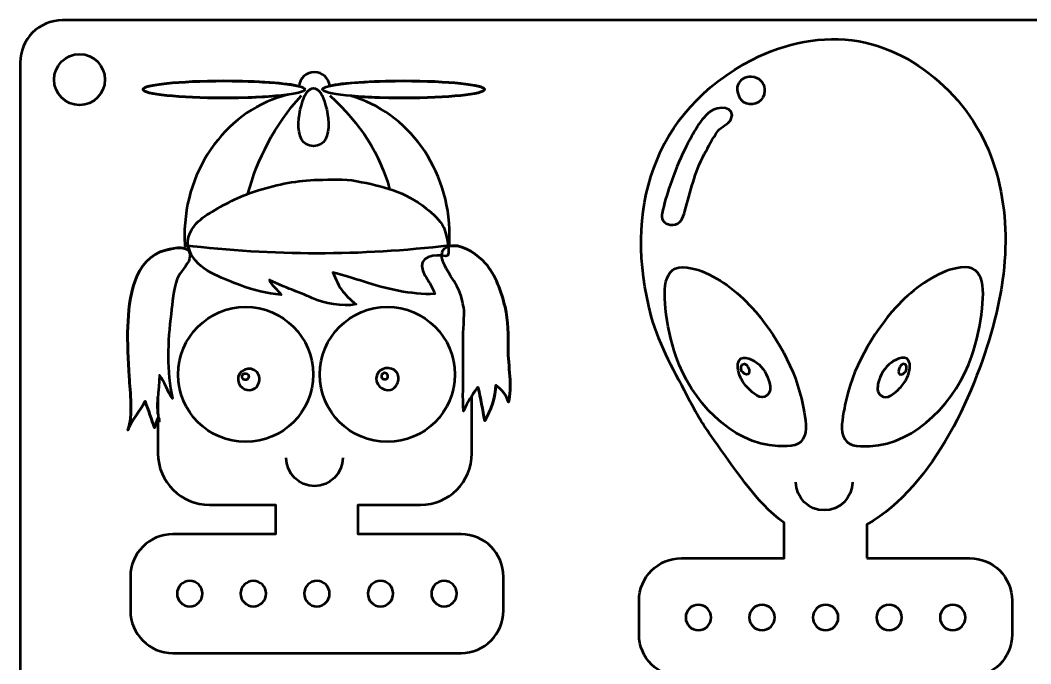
# Model space of a CAD drawing. Header units: centimetres. Extents: x -10.5 to 10.4, y -14.9 to 14.9.
# Drawn here: x -10.5 to 1.42, y 7.36 to 14.95 of the extents above; entities that cross this region are included whole.
import ezdxf

# ---------------------------------------------------------------- set-up
doc = ezdxf.new("R2010")
doc.units = ezdxf.units.CM
doc.header["$MEASUREMENT"] = 0
doc.layers.add('Layer 1', color=7, linetype='Continuous')

msp = doc.modelspace()

# ---------------------------------------------------------------- linework, layer by layer
at = {"layer": 'Layer 1', "lineweight": 53}
msp.add_ellipse((-9.8, 14.25), major_axis=(0, 0.3), ratio=1, dxfattribs=at)
at = {"layer": 'Layer 1', "color": 1, "lineweight": 53}
msp.add_open_spline([(-10.5, -14.45), (-10.5, -14.45), (-10.5, 14.45), (-10.5, 14.45), (-10.5, 14.45), (-10.5, 14.72614), (-10.27614, 14.95), (-10, 14.95), (-10, 14.95), (-10, 14.95), (9.9, 14.95), (9.9, 14.95), (9.9, 14.95), (10.17614, 14.95), (10.4, 14.72614), (10.4, 14.45), (10.4, 14.45), (10.4, 14.45), (10.4, -14.45), (10.4, -14.45), (10.4, -14.45), (10.4, -14.72614), (10.17614, -14.95), (9.9, -14.95), (9.9, -14.95), (9.9, -14.95), (-10, -14.95), (-10, -14.95), (-10, -14.95), (-10.27614, -14.95), (-10.5, -14.72614), (-10.5, -14.45)], degree=3, knots=[0, 0, 0, 0, 0.11111111, 0.11111111, 0.11111111, 0.11111111, 0.22222222, 0.22222222, 0.22222222, 0.22222222, 0.33333333, 0.33333333, 0.33333333, 0.33333333, 0.44444444, 0.44444444, 0.44444444, 0.44444444, 0.55555556, 0.55555556, 0.55555556, 0.55555556, 0.66666667, 0.66666667, 0.66666667, 0.66666667, 0.77777778, 0.77777778, 0.77777778, 0.77777778, 1, 1, 1, 1], dxfattribs=at)
at = {"layer": 'Layer 1', "color": 3, "lineweight": 53}
for points, knots in [([(-0.51251, 8.60625), (-0.51251, 8.60625), (-0.51251, 9.00127), (-0.51251, 9.00127), (-0.51251, 9.00127), (0.29162, 9.47052), (0.77784, 10.57625), (0.99736, 11.42695), (0.99736, 11.42695), (1.03625, 11.57765), (1.06689, 11.73097), (1.08795, 11.88518), (1.08795, 11.88518), (1.19779, 12.68905), (1.04757, 13.51665), (0.45167, 14.1195), (0.45167, 14.1195), (0.16352, 14.41099), (-0.20584, 14.63028), (-0.60954, 14.70117), (-0.60954, 14.70117), (-1.03499, 14.77585), (-1.48011, 14.68219), (-1.86426, 14.48454), (-1.86426, 14.48454), (-3.04411, 13.87756), (-3.38728, 12.69282), (-3.05641, 11.46155), (-3.05641, 11.46155), (-2.9583, 11.09648), (-2.77009, 10.79138), (-2.59993, 10.45931), (-2.59993, 10.45931), (-2.51376, 10.29108), (-2.42631, 10.14971), (-2.3137, 9.99654), (-2.3137, 9.99654), (-2.0971, 9.70191), (-1.82772, 9.2636), (-1.4875, 9.02246), (-1.4875, 9.02246), (-1.4875, 9.02246), (-1.4875, 8.60625), (-1.4875, 8.60625), (-1.4875, 8.60625), (-1.4875, 8.60625), (-2.7, 8.60625), (-2.7, 8.60625), (-2.7, 8.60625), (-2.97614, 8.60625), (-3.2, 8.38239), (-3.2, 8.10625), (-3.2, 8.10625), (-3.2, 8.10625), (-3.2, 7.70625), (-3.2, 7.70625), (-3.2, 7.70625), (-3.2, 7.43011), (-2.97614, 7.20625), (-2.7, 7.20625), (-2.7, 7.20625), (-2.7, 7.20625), (0.7, 7.20625), (0.7, 7.20625), (0.7, 7.20625), (0.97614, 7.20625), (1.2, 7.43011), (1.2, 7.70625), (1.2, 7.70625), (1.2, 7.70625), (1.2, 8.10625), (1.2, 8.10625), (1.2, 8.10625), (1.2, 8.38239), (0.97614, 8.60625), (0.7, 8.60625), (0.7, 8.60625), (0.7, 8.60625), (-0.51251, 8.60625), (-0.51251, 8.60625)], [0, 0, 0, 0, 0.04761905, 0.04761905, 0.04761905, 0.04761905, 0.0952381, 0.0952381, 0.0952381, 0.0952381, 0.14285714, 0.14285714, 0.14285714, 0.14285714, 0.19047619, 0.19047619, 0.19047619, 0.19047619, 0.23809524, 0.23809524, 0.23809524, 0.23809524, 0.28571429, 0.28571429, 0.28571429, 0.28571429, 0.33333333, 0.33333333, 0.33333333, 0.33333333, 0.38095238, 0.38095238, 0.38095238, 0.38095238, 0.42857143, 0.42857143, 0.42857143, 0.42857143, 0.47619048, 0.47619048, 0.47619048, 0.47619048, 0.52380952, 0.52380952, 0.52380952, 0.52380952, 0.57142857, 0.57142857, 0.57142857, 0.57142857, 0.61904762, 0.61904762, 0.61904762, 0.61904762, 0.66666667, 0.66666667, 0.66666667, 0.66666667, 0.71428571, 0.71428571, 0.71428571, 0.71428571, 0.76190476, 0.76190476, 0.76190476, 0.76190476, 0.80952381, 0.80952381, 0.80952381, 0.80952381, 0.85714286, 0.85714286, 0.85714286, 0.85714286, 0.9047619, 0.9047619, 0.9047619, 0.9047619, 1, 1, 1, 1]), ([(-5.3, 7.4875), (-5.3, 7.4875), (-8.7, 7.4875), (-8.7, 7.4875), (-8.7, 7.4875), (-8.97614, 7.4875), (-9.2, 7.71136), (-9.2, 7.9875), (-9.2, 7.9875), (-9.2, 7.9875), (-9.2, 8.3875), (-9.2, 8.3875), (-9.2, 8.3875), (-9.2, 8.66364), (-8.97614, 8.8875), (-8.7, 8.8875), (-8.7, 8.8875), (-8.7, 8.8875), (-7.4875, 8.8875), (-7.4875, 8.8875), (-7.4875, 8.8875), (-7.4875, 8.8875), (-7.4875, 9.23449), (-7.4875, 9.23449), (-7.4875, 9.23449), (-7.4875, 9.23449), (-8.268, 9.23449), (-8.268, 9.23449), (-8.268, 9.23449), (-8.60172, 9.23449), (-8.87478, 9.50755), (-8.87478, 9.84126), (-8.87478, 9.84126), (-8.87478, 9.84126), (-8.87478, 10.25851), (-8.87478, 10.25851), (-8.87478, 10.25851), (-8.88612, 10.22585), (-8.90225, 10.18052), (-8.91599, 10.14281), (-8.91599, 10.14281), (-8.95257, 10.23652), (-8.98862, 10.35644), (-9.02748, 10.4578), (-9.02748, 10.4578), (-9.0881, 10.33993), (-9.18206, 10.24283), (-9.2308, 10.11741), (-9.2308, 10.11741), (-9.16452, 10.28795), (-9.20439, 10.56164), (-9.21498, 10.74645), (-9.21498, 10.74645), (-9.22624, 10.9437), (-9.23833, 11.14126), (-9.2313, 11.33888), (-9.2313, 11.33888), (-9.2196, 11.66689), (-9.16305, 12.14187), (-8.78137, 12.23965), (-8.78137, 12.23965), (-8.67288, 12.26745), (-8.50573, 12.29521), (-8.49552, 12.19269), (-8.49552, 12.19269), (-8.49552, 12.19269), (-8.48747, 12.19591), (-8.48747, 12.19591), (-8.48747, 12.19591), (-8.50299, 12.22556), (-8.51381, 12.25668), (-8.51877, 12.28898), (-8.51877, 12.28898), (-8.51877, 12.28898), (-8.5581, 12.29362), (-8.5581, 12.29362), (-8.5581, 12.29362), (-8.56048, 12.33224), (-8.5618, 12.37141), (-8.5618, 12.41083), (-8.5618, 12.41083), (-8.5618, 13.22399), (-8.03844, 13.90387), (-7.33858, 14.07293), (-7.33858, 14.07293), (-7.51335, 14.04929), (-7.7877, 14.03405), (-8.09625, 14.03405), (-8.09625, 14.03405), (-8.62417, 14.03405), (-9.05216, 14.07864), (-9.05216, 14.13367), (-9.05216, 14.13367), (-9.05216, 14.18871), (-8.62417, 14.23329), (-8.09625, 14.23329), (-8.09625, 14.23329), (-7.69489, 14.23329), (-7.35136, 14.20751), (-7.20969, 14.17098), (-7.20969, 14.17098), (-7.20255, 14.26429), (-7.12456, 14.33778), (-7.02942, 14.33778), (-7.02942, 14.33778), (-6.93564, 14.33778), (-6.85856, 14.2664), (-6.84951, 14.17502), (-6.84951, 14.17502), (-6.69881, 14.20941), (-6.36598, 14.23329), (-5.97958, 14.23329), (-5.97958, 14.23329), (-5.45165, 14.23329), (-5.0237, 14.18871), (-5.0237, 14.13367), (-5.0237, 14.13367), (-5.0237, 14.07864), (-5.45165, 14.03405), (-5.97958, 14.03405), (-5.97958, 14.03405), (-6.2173, 14.03405), (-6.43474, 14.0431), (-6.60197, 14.05806), (-6.60197, 14.05806), (-5.93068, 13.86686), (-5.43522, 13.20187), (-5.43522, 12.41083), (-5.43522, 12.41083), (-5.43522, 12.37141), (-5.43653, 12.33224), (-5.43893, 12.29362), (-5.43893, 12.29362), (-5.43893, 12.29362), (-5.45144, 12.29211), (-5.45144, 12.29211), (-5.45144, 12.29211), (-5.45092, 12.28828), (-5.45045, 12.2845), (-5.45, 12.28075), (-5.45, 12.28075), (-5.43347, 12.28588), (-5.41391, 12.28938), (-5.3909, 12.29101), (-5.3909, 12.29101), (-5.26685, 12.29977), (-5.09276, 12.17502), (-5.01479, 12.08635), (-5.01479, 12.08635), (-4.89142, 11.94604), (-4.82588, 11.74903), (-4.78124, 11.56883), (-4.78124, 11.56883), (-4.7412, 11.40709), (-4.74486, 11.23456), (-4.74486, 11.06761), (-4.74486, 11.06761), (-4.74486, 10.89331), (-4.69189, 10.60363), (-4.74171, 10.4468), (-4.74171, 10.4468), (-4.76399, 10.5219), (-4.82558, 10.60316), (-4.88903, 10.64589), (-4.88903, 10.64589), (-4.89614, 10.5111), (-4.94864, 10.3364), (-5.02071, 10.22462), (-5.02071, 10.22462), (-5.04878, 10.355), (-5.06405, 10.49204), (-5.10109, 10.62221), (-5.10109, 10.62221), (-5.12612, 10.59137), (-5.14999, 10.55751), (-5.17238, 10.52232), (-5.17238, 10.52232), (-5.17238, 10.52232), (-5.17238, 9.84126), (-5.17238, 9.84126), (-5.17238, 9.84126), (-5.17238, 9.50755), (-5.44542, 9.23449), (-5.77915, 9.23449), (-5.77915, 9.23449), (-5.77915, 9.23449), (-6.51251, 9.23449), (-6.51251, 9.23449), (-6.51251, 9.23449), (-6.51251, 9.23449), (-6.51251, 8.8875), (-6.51251, 8.8875), (-6.51251, 8.8875), (-6.51251, 8.8875), (-5.3, 8.8875), (-5.3, 8.8875), (-5.3, 8.8875), (-5.02386, 8.8875), (-4.8, 8.66364), (-4.8, 8.3875), (-4.8, 8.3875), (-4.8, 8.3875), (-4.8, 7.9875), (-4.8, 7.9875), (-4.8, 7.9875), (-4.8, 7.71136), (-5.02386, 7.4875), (-5.3, 7.4875)], [0, 0, 0, 0, 0.01886792, 0.01886792, 0.01886792, 0.01886792, 0.03773585, 0.03773585, 0.03773585, 0.03773585, 0.05660377, 0.05660377, 0.05660377, 0.05660377, 0.0754717, 0.0754717, 0.0754717, 0.0754717, 0.09433962, 0.09433962, 0.09433962, 0.09433962, 0.11320755, 0.11320755, 0.11320755, 0.11320755, 0.13207547, 0.13207547, 0.13207547, 0.13207547, 0.1509434, 0.1509434, 0.1509434, 0.1509434, 0.16981132, 0.16981132, 0.16981132, 0.16981132, 0.18867925, 0.18867925, 0.18867925, 0.18867925, 0.20754717, 0.20754717, 0.20754717, 0.20754717, 0.22641509, 0.22641509, 0.22641509, 0.22641509, 0.24528302, 0.24528302, 0.24528302, 0.24528302, 0.26415094, 0.26415094, 0.26415094, 0.26415094, 0.28301887, 0.28301887, 0.28301887, 0.28301887, 0.30188679, 0.30188679, 0.30188679, 0.30188679, 0.32075472, 0.32075472, 0.32075472, 0.32075472, 0.33962264, 0.33962264, 0.33962264, 0.33962264, 0.35849057, 0.35849057, 0.35849057, 0.35849057, 0.37735849, 0.37735849, 0.37735849, 0.37735849, 0.39622642, 0.39622642, 0.39622642, 0.39622642, 0.41509434, 0.41509434, 0.41509434, 0.41509434, 0.43396226, 0.43396226, 0.43396226, 0.43396226, 0.45283019, 0.45283019, 0.45283019, 0.45283019, 0.47169811, 0.47169811, 0.47169811, 0.47169811, 0.49056604, 0.49056604, 0.49056604, 0.49056604, 0.50943396, 0.50943396, 0.50943396, 0.50943396, 0.52830189, 0.52830189, 0.52830189, 0.52830189, 0.54716981, 0.54716981, 0.54716981, 0.54716981, 0.56603774, 0.56603774, 0.56603774, 0.56603774, 0.58490566, 0.58490566, 0.58490566, 0.58490566, 0.60377358, 0.60377358, 0.60377358, 0.60377358, 0.62264151, 0.62264151, 0.62264151, 0.62264151, 0.64150943, 0.64150943, 0.64150943, 0.64150943, 0.66037736, 0.66037736, 0.66037736, 0.66037736, 0.67924528, 0.67924528, 0.67924528, 0.67924528, 0.69811321, 0.69811321, 0.69811321, 0.69811321, 0.71698113, 0.71698113, 0.71698113, 0.71698113, 0.73584906, 0.73584906, 0.73584906, 0.73584906, 0.75471698, 0.75471698, 0.75471698, 0.75471698, 0.77358491, 0.77358491, 0.77358491, 0.77358491, 0.79245283, 0.79245283, 0.79245283, 0.79245283, 0.81132075, 0.81132075, 0.81132075, 0.81132075, 0.83018868, 0.83018868, 0.83018868, 0.83018868, 0.8490566, 0.8490566, 0.8490566, 0.8490566, 0.86792453, 0.86792453, 0.86792453, 0.86792453, 0.88679245, 0.88679245, 0.88679245, 0.88679245, 0.90566038, 0.90566038, 0.90566038, 0.90566038, 0.9245283, 0.9245283, 0.9245283, 0.9245283, 0.94339623, 0.94339623, 0.94339623, 0.94339623, 0.96226415, 0.96226415, 0.96226415, 0.96226415, 1, 1, 1, 1])]:
    msp.add_open_spline(points, degree=3, knots=knots, dxfattribs=at)
at = {"layer": 'Layer 1', "color": 5, "lineweight": 53}
for points, knots in [([(-7.14036, 14.13367), (-7.14036, 14.18871), (-7.56832, 14.23329), (-8.09625, 14.23329), (-8.09625, 14.23329), (-8.62417, 14.23329), (-9.05216, 14.18871), (-9.05216, 14.13367), (-9.05216, 14.13367), (-9.05216, 14.07864), (-8.62417, 14.03405), (-8.09625, 14.03405), (-8.09625, 14.03405), (-7.56832, 14.03405), (-7.14036, 14.07864), (-7.14036, 14.13367)], [0, 0, 0, 0, 0.2, 0.2, 0.2, 0.2, 0.4, 0.4, 0.4, 0.4, 0.6, 0.6, 0.6, 0.6, 1, 1, 1, 1]), ([(-5.0237, 14.13367), (-5.0237, 14.18871), (-5.45165, 14.23329), (-5.97958, 14.23329), (-5.97958, 14.23329), (-6.5075, 14.23329), (-6.93549, 14.18871), (-6.93549, 14.13367), (-6.93549, 14.13367), (-6.93549, 14.07864), (-6.5075, 14.03405), (-5.97958, 14.03405), (-5.97958, 14.03405), (-5.45165, 14.03405), (-5.0237, 14.07864), (-5.0237, 14.13367)], [0, 0, 0, 0, 0.2, 0.2, 0.2, 0.2, 0.4, 0.4, 0.4, 0.4, 0.6, 0.6, 0.6, 0.6, 1, 1, 1, 1]), ([(-1.72043, 14.10694), (-1.71173, 14.19147), (-1.76096, 14.26047), (-1.84301, 14.28045), (-1.84301, 14.28045), (-1.92818, 14.30119), (-1.98152, 14.26788), (-2.02001, 14.21343), (-2.02001, 14.21343), (-2.06417, 14.15676), (-2.02349, 14.01891), (-1.96925, 13.98425), (-1.96925, 13.98425), (-1.87969, 13.92704), (-1.75618, 13.96395), (-1.72639, 14.07495), (-1.72639, 14.07495), (-1.72347, 14.08579), (-1.72152, 14.09646), (-1.72043, 14.10694)], [0, 0, 0, 0, 0.16666667, 0.16666667, 0.16666667, 0.16666667, 0.33333333, 0.33333333, 0.33333333, 0.33333333, 0.5, 0.5, 0.5, 0.5, 0.66666667, 0.66666667, 0.66666667, 0.66666667, 1, 1, 1, 1]), ([(-7.12698, 14.08875), (-7.20016, 13.98037), (-7.32092, 13.46479), (-7.04046, 13.46479), (-7.04046, 13.46479), (-6.75997, 13.46479), (-6.88075, 13.98037), (-6.95391, 14.08875), (-6.95391, 14.08875), (-6.98111, 14.12902), (-7.01431, 14.14685), (-7.04046, 14.14685), (-7.04046, 14.14685), (-7.06657, 14.14685), (-7.09977, 14.12902), (-7.12698, 14.08875)], [0, 0, 0, 0, 0.2, 0.2, 0.2, 0.2, 0.4, 0.4, 0.4, 0.4, 0.6, 0.6, 0.6, 0.6, 1, 1, 1, 1]), ([(-2.92985, 12.66261), (-2.92938, 12.66607), (-2.92877, 12.66959), (-2.92805, 12.67317), (-2.92805, 12.67317), (-2.90739, 12.77529), (-2.87016, 12.90382), (-2.83478, 13.00323), (-2.83478, 13.00323), (-2.78182, 13.15212), (-2.73129, 13.2933), (-2.65823, 13.43407), (-2.65823, 13.43407), (-2.58262, 13.57979), (-2.4929, 13.76288), (-2.36452, 13.8702), (-2.36452, 13.8702), (-2.27615, 13.94403), (-2.04313, 13.93623), (-2.11806, 13.77962), (-2.11806, 13.77962), (-2.14666, 13.71983), (-2.2323, 13.69691), (-2.27274, 13.64046), (-2.27274, 13.64046), (-2.33142, 13.55854), (-2.38403, 13.45808), (-2.4313, 13.36902), (-2.4313, 13.36902), (-2.54621, 13.15245), (-2.59319, 12.92793), (-2.66058, 12.69629), (-2.66058, 12.69629), (-2.68403, 12.61583), (-2.70853, 12.54272), (-2.80174, 12.53757), (-2.80174, 12.53757), (-2.88517, 12.53302), (-2.94144, 12.57987), (-2.92985, 12.66261)], [0, 0, 0, 0, 0.09090909, 0.09090909, 0.09090909, 0.09090909, 0.18181818, 0.18181818, 0.18181818, 0.18181818, 0.27272727, 0.27272727, 0.27272727, 0.27272727, 0.36363636, 0.36363636, 0.36363636, 0.36363636, 0.45454545, 0.45454545, 0.45454545, 0.45454545, 0.54545455, 0.54545455, 0.54545455, 0.54545455, 0.63636364, 0.63636364, 0.63636364, 0.63636364, 0.72727273, 0.72727273, 0.72727273, 0.72727273, 0.81818182, 0.81818182, 0.81818182, 0.81818182, 1, 1, 1, 1]), ([(-6.71378, 11.77642), (-6.74087, 11.81352), (-6.81189, 11.97553), (-6.81189, 11.97553), (-6.81189, 11.97553), (-6.81189, 11.97553), (-6.51022, 11.88882), (-6.45221, 11.86956), (-6.45221, 11.86956), (-6.18555, 11.78092), (-5.89082, 11.71099), (-5.60991, 11.72161), (-5.60991, 11.72161), (-5.62359, 11.76537), (-5.64431, 11.80891), (-5.66815, 11.84833), (-5.66815, 11.84833), (-5.69654, 11.89531), (-5.73178, 11.94154), (-5.75159, 11.99312), (-5.75159, 11.99312), (-5.81902, 12.16843), (-5.60153, 12.19375), (-5.4791, 12.1684), (-5.4791, 12.1684), (-5.39912, 12.15181), (-5.48998, 12.48273), (-5.50195, 12.5053), (-5.50195, 12.5053), (-5.55275, 12.60103), (-5.62985, 12.6647), (-5.71271, 12.73147), (-5.71271, 12.73147), (-5.958, 12.92895), (-6.22888, 12.99478), (-6.53048, 13.05312), (-6.53048, 13.05312), (-6.68462, 13.08294), (-6.83168, 13.07188), (-6.98769, 13.06783), (-6.98769, 13.06783), (-7.22647, 13.06161), (-7.4607, 13.0157), (-7.68962, 12.946), (-7.68962, 12.946), (-7.88383, 12.88686), (-8.06298, 12.79552), (-8.23686, 12.69212), (-8.23686, 12.69212), (-8.31168, 12.64761), (-8.39071, 12.59611), (-8.44499, 12.52705), (-8.44499, 12.52705), (-8.63913, 12.27982), (-8.43065, 12.05977), (-8.20651, 11.94941), (-8.20651, 11.94941), (-8.1003, 11.89713), (-7.98786, 11.85712), (-7.9055, 11.82437), (-7.9055, 11.82437), (-7.74294, 11.75976), (-7.59101, 11.73106), (-7.42321, 11.71066), (-7.42321, 11.71066), (-7.46272, 11.77595), (-7.53809, 11.81851), (-7.56093, 11.88721), (-7.56093, 11.88721), (-7.55886, 11.88099), (-7.33579, 11.78516), (-7.31119, 11.77663), (-7.31119, 11.77663), (-7.22412, 11.74648), (-7.13997, 11.70864), (-7.05512, 11.67292), (-7.05512, 11.67292), (-6.90701, 11.61061), (-6.70323, 11.5656), (-6.53879, 11.60061), (-6.53879, 11.60061), (-6.60869, 11.65496), (-6.66632, 11.7115), (-6.71378, 11.77642)], [0, 0, 0, 0, 0.04545455, 0.04545455, 0.04545455, 0.04545455, 0.09090909, 0.09090909, 0.09090909, 0.09090909, 0.13636364, 0.13636364, 0.13636364, 0.13636364, 0.18181818, 0.18181818, 0.18181818, 0.18181818, 0.22727273, 0.22727273, 0.22727273, 0.22727273, 0.27272727, 0.27272727, 0.27272727, 0.27272727, 0.31818182, 0.31818182, 0.31818182, 0.31818182, 0.36363636, 0.36363636, 0.36363636, 0.36363636, 0.40909091, 0.40909091, 0.40909091, 0.40909091, 0.45454545, 0.45454545, 0.45454545, 0.45454545, 0.5, 0.5, 0.5, 0.5, 0.54545455, 0.54545455, 0.54545455, 0.54545455, 0.59090909, 0.59090909, 0.59090909, 0.59090909, 0.63636364, 0.63636364, 0.63636364, 0.63636364, 0.68181818, 0.68181818, 0.68181818, 0.68181818, 0.72727273, 0.72727273, 0.72727273, 0.72727273, 0.77272727, 0.77272727, 0.77272727, 0.77272727, 0.81818182, 0.81818182, 0.81818182, 0.81818182, 0.86363636, 0.86363636, 0.86363636, 0.86363636, 0.90909091, 0.90909091, 0.90909091, 0.90909091, 1, 1, 1, 1]), ([(-8.85913, 10.20885), (-8.90361, 10.38482), (-8.86104, 10.58636), (-8.85648, 10.76529), (-8.85648, 10.76529), (-8.79632, 10.68603), (-8.76405, 10.5722), (-8.70501, 10.48753), (-8.70501, 10.48753), (-8.77288, 10.80609), (-8.76243, 11.16468), (-8.72073, 11.48609), (-8.72073, 11.48609), (-8.70337, 11.61982), (-8.69313, 11.77219), (-8.64782, 11.89983), (-8.64782, 11.89983), (-8.61725, 11.98582), (-8.52366, 12.05871), (-8.50131, 12.14063), (-8.50131, 12.14063), (-8.45696, 12.30313), (-8.65744, 12.27141), (-8.78137, 12.23965), (-8.78137, 12.23965), (-9.16305, 12.14187), (-9.2196, 11.66689), (-9.2313, 11.33888), (-9.2313, 11.33888), (-9.23833, 11.14126), (-9.22624, 10.9437), (-9.21498, 10.74645), (-9.21498, 10.74645), (-9.20439, 10.56164), (-9.16452, 10.28795), (-9.2308, 10.11741), (-9.2308, 10.11741), (-9.18206, 10.24283), (-9.0881, 10.33993), (-9.02748, 10.4578), (-9.02748, 10.4578), (-8.98862, 10.35644), (-8.95257, 10.23652), (-8.91599, 10.14281), (-8.91599, 10.14281), (-8.90122, 10.18334), (-8.88369, 10.23269), (-8.87231, 10.26563), (-8.87231, 10.26563), (-8.85765, 10.25591), (-8.85323, 10.24139), (-8.85913, 10.22208), (-8.85913, 10.22208), (-8.85913, 10.22208), (-8.85913, 10.20885), (-8.85913, 10.20885)], [0, 0, 0, 0, 0.06666667, 0.06666667, 0.06666667, 0.06666667, 0.13333333, 0.13333333, 0.13333333, 0.13333333, 0.2, 0.2, 0.2, 0.2, 0.26666667, 0.26666667, 0.26666667, 0.26666667, 0.33333333, 0.33333333, 0.33333333, 0.33333333, 0.4, 0.4, 0.4, 0.4, 0.46666667, 0.46666667, 0.46666667, 0.46666667, 0.53333333, 0.53333333, 0.53333333, 0.53333333, 0.6, 0.6, 0.6, 0.6, 0.66666667, 0.66666667, 0.66666667, 0.66666667, 0.73333333, 0.73333333, 0.73333333, 0.73333333, 0.8, 0.8, 0.8, 0.8, 0.86666667, 0.86666667, 0.86666667, 0.86666667, 1, 1, 1, 1]), ([(-5.27402, 11.58468), (-5.2512, 11.55076), (-5.27402, 11.31671), (-5.27402, 11.22631), (-5.27402, 11.22631), (-5.27402, 11.22631), (-5.27402, 10.83062), (-5.27402, 10.83062), (-5.27402, 10.83062), (-5.27402, 10.66832), (-5.28258, 10.5023), (-5.2713, 10.34101), (-5.2713, 10.34101), (-5.22722, 10.43483), (-5.1683, 10.53936), (-5.10109, 10.62221), (-5.10109, 10.62221), (-5.06405, 10.49204), (-5.04878, 10.355), (-5.02071, 10.22462), (-5.02071, 10.22462), (-4.94864, 10.3364), (-4.89614, 10.5111), (-4.88903, 10.64589), (-4.88903, 10.64589), (-4.82558, 10.60316), (-4.76399, 10.5219), (-4.74171, 10.4468), (-4.74171, 10.4468), (-4.69189, 10.60363), (-4.74486, 10.89331), (-4.74486, 11.06761), (-4.74486, 11.06761), (-4.74486, 11.23456), (-4.7412, 11.40709), (-4.78124, 11.56883), (-4.78124, 11.56883), (-4.82588, 11.74903), (-4.89142, 11.94604), (-5.01479, 12.08635), (-5.01479, 12.08635), (-5.09276, 12.17502), (-5.26685, 12.29977), (-5.3909, 12.29101), (-5.3909, 12.29101), (-5.65924, 12.27204), (-5.46153, 11.99817), (-5.38595, 11.87585), (-5.38595, 11.87585), (-5.27963, 11.70377), (-5.27668, 11.58011), (-5.27402, 11.58468)], [0, 0, 0, 0, 0.07142857, 0.07142857, 0.07142857, 0.07142857, 0.14285714, 0.14285714, 0.14285714, 0.14285714, 0.21428571, 0.21428571, 0.21428571, 0.21428571, 0.28571429, 0.28571429, 0.28571429, 0.28571429, 0.35714286, 0.35714286, 0.35714286, 0.35714286, 0.42857143, 0.42857143, 0.42857143, 0.42857143, 0.5, 0.5, 0.5, 0.5, 0.57142857, 0.57142857, 0.57142857, 0.57142857, 0.64285714, 0.64285714, 0.64285714, 0.64285714, 0.71428571, 0.71428571, 0.71428571, 0.71428571, 0.78571429, 0.78571429, 0.78571429, 0.78571429, 0.85714286, 0.85714286, 0.85714286, 0.85714286, 1, 1, 1, 1]), ([(-1.87262, 11.5654), (-2.03561, 11.74667), (-2.2718, 11.92733), (-2.50439, 12.00441), (-2.50439, 12.00441), (-2.89021, 12.13228), (-2.92151, 11.87023), (-2.88743, 11.54974), (-2.88743, 11.54974), (-2.86716, 11.35898), (-2.82686, 11.16504), (-2.76335, 10.9819), (-2.76335, 10.9819), (-2.58887, 10.479), (-2.12297, 9.95217), (-1.56118, 9.92753), (-1.56118, 9.92753), (-1.40555, 9.92071), (-1.29347, 9.9225), (-1.24752, 10.04959), (-1.24752, 10.04959), (-1.21217, 10.14727), (-1.25151, 10.31433), (-1.26959, 10.41224), (-1.26959, 10.41224), (-1.34694, 10.83164), (-1.59029, 11.25141), (-1.87262, 11.5654)], [0, 0, 0, 0, 0.125, 0.125, 0.125, 0.125, 0.25, 0.25, 0.25, 0.25, 0.375, 0.375, 0.375, 0.375, 0.5, 0.5, 0.5, 0.5, 0.625, 0.625, 0.625, 0.625, 0.75, 0.75, 0.75, 0.75, 1, 1, 1, 1]), ([(-0.16827, 11.5654), (-0.00529, 11.74667), (0.2309, 11.92733), (0.4635, 12.00441), (0.4635, 12.00441), (0.84931, 12.13228), (0.88063, 11.87023), (0.84655, 11.54974), (0.84655, 11.54974), (0.82627, 11.35898), (0.78598, 11.16504), (0.72244, 10.9819), (0.72244, 10.9819), (0.54799, 10.479), (0.08207, 9.95217), (-0.4797, 9.92753), (-0.4797, 9.92753), (-0.63533, 9.92071), (-0.74741, 9.9225), (-0.79338, 10.04958), (-0.79338, 10.04958), (-0.82873, 10.14726), (-0.78938, 10.31433), (-0.77132, 10.41224), (-0.77132, 10.41224), (-0.69395, 10.83164), (-0.45061, 11.25141), (-0.16827, 11.5654)], [0, 0, 0, 0, 0.125, 0.125, 0.125, 0.125, 0.25, 0.25, 0.25, 0.25, 0.375, 0.375, 0.375, 0.375, 0.5, 0.5, 0.5, 0.5, 0.625, 0.625, 0.625, 0.625, 0.75, 0.75, 0.75, 0.75, 1, 1, 1, 1]), ([(-7.04421, 10.77251), (-7.04421, 11.21224), (-7.40068, 11.56871), (-7.84041, 11.56871), (-7.84041, 11.56871), (-8.28015, 11.56871), (-8.63665, 11.21224), (-8.63665, 10.77251), (-8.63665, 10.77251), (-8.63665, 10.33277), (-8.28015, 9.97629), (-7.84041, 9.97629), (-7.84041, 9.97629), (-7.40068, 9.97629), (-7.04421, 10.33277), (-7.04421, 10.77251)], [0, 0, 0, 0, 0.2, 0.2, 0.2, 0.2, 0.4, 0.4, 0.4, 0.4, 0.6, 0.6, 0.6, 0.6, 1, 1, 1, 1]), ([(-5.3733, 10.77251), (-5.3733, 11.21224), (-5.72978, 11.56871), (-6.16952, 11.56871), (-6.16952, 11.56871), (-6.60926, 11.56871), (-6.96576, 11.21224), (-6.96576, 10.77251), (-6.96576, 10.77251), (-6.96576, 10.33277), (-6.60926, 9.97629), (-6.16952, 9.97629), (-6.16952, 9.97629), (-5.72978, 9.97629), (-5.3733, 10.33277), (-5.3733, 10.77251)], [0, 0, 0, 0, 0.2, 0.2, 0.2, 0.2, 0.4, 0.4, 0.4, 0.4, 0.6, 0.6, 0.6, 0.6, 1, 1, 1, 1]), ([(-2.03567, 10.85161), (-2.03282, 10.81176), (-2.0199, 10.77031), (-2.00381, 10.73652), (-2.00381, 10.73652), (-1.98145, 10.6896), (-1.94963, 10.64682), (-1.9133, 10.61065), (-1.9133, 10.61065), (-1.85811, 10.55572), (-1.76942, 10.46006), (-1.68828, 10.52775), (-1.68828, 10.52775), (-1.64522, 10.56367), (-1.65047, 10.62495), (-1.66253, 10.67421), (-1.66253, 10.67421), (-1.68476, 10.76493), (-1.73726, 10.85574), (-1.81255, 10.91091), (-1.81255, 10.91091), (-1.87745, 10.95845), (-2.0123, 11.02232), (-2.03374, 10.89864), (-2.03374, 10.89864), (-2.03633, 10.88365), (-2.03684, 10.86777), (-2.03567, 10.85161)], [0, 0, 0, 0, 0.125, 0.125, 0.125, 0.125, 0.25, 0.25, 0.25, 0.25, 0.375, 0.375, 0.375, 0.375, 0.5, 0.5, 0.5, 0.5, 0.625, 0.625, 0.625, 0.625, 0.75, 0.75, 0.75, 0.75, 1, 1, 1, 1]), ([(-0.00521, 10.85161), (-0.00808, 10.81176), (-0.02099, 10.7703), (-0.03707, 10.73652), (-0.03707, 10.73652), (-0.05942, 10.6896), (-0.09125, 10.64682), (-0.12758, 10.61065), (-0.12758, 10.61065), (-0.18277, 10.55572), (-0.27147, 10.46006), (-0.35261, 10.52775), (-0.35261, 10.52775), (-0.39568, 10.56367), (-0.39043, 10.62495), (-0.37837, 10.67421), (-0.37837, 10.67421), (-0.35615, 10.76493), (-0.30362, 10.85573), (-0.22835, 10.91091), (-0.22835, 10.91091), (-0.16344, 10.95845), (-0.02859, 11.02232), (-0.00715, 10.89864), (-0.00715, 10.89864), (-0.00456, 10.88365), (-0.00405, 10.86777), (-0.00521, 10.85161)], [0, 0, 0, 0, 0.125, 0.125, 0.125, 0.125, 0.25, 0.25, 0.25, 0.25, 0.375, 0.375, 0.375, 0.375, 0.5, 0.5, 0.5, 0.5, 0.625, 0.625, 0.625, 0.625, 0.75, 0.75, 0.75, 0.75, 1, 1, 1, 1]), ([(-7.73022, 10.60965), (-7.8092, 10.55306), (-7.91487, 10.6089), (-7.93055, 10.70127), (-7.93055, 10.70127), (-7.9509, 10.82099), (-7.78324, 10.88741), (-7.70628, 10.79812), (-7.70628, 10.79812), (-7.6599, 10.74425), (-7.67199, 10.6514), (-7.73022, 10.60965)], [0, 0, 0, 0, 0.25, 0.25, 0.25, 0.25, 0.5, 0.5, 0.5, 0.5, 1, 1, 1, 1]), ([(-6.04613, 10.67843), (-6.06002, 10.63724), (-6.09124, 10.60186), (-6.13358, 10.59062), (-6.13358, 10.59062), (-6.22597, 10.56606), (-6.32931, 10.66751), (-6.29373, 10.7619), (-6.29373, 10.7619), (-6.26486, 10.85864), (-6.12117, 10.87677), (-6.06251, 10.80125), (-6.06251, 10.80125), (-6.03566, 10.76667), (-6.03224, 10.71963), (-6.04613, 10.67843)], [0, 0, 0, 0, 0.2, 0.2, 0.2, 0.2, 0.4, 0.4, 0.4, 0.4, 0.6, 0.6, 0.6, 0.6, 1, 1, 1, 1]), ([(-1.90076, 10.80153), (-1.89517, 10.83741), (-1.92682, 10.89138), (-1.95656, 10.89628), (-1.95656, 10.89628), (-2.00117, 10.90361), (-2.0037, 10.8337), (-1.98693, 10.80886), (-1.98693, 10.80886), (-1.97454, 10.79047), (-1.93737, 10.76087), (-1.91443, 10.77756), (-1.91443, 10.77756), (-1.90658, 10.78328), (-1.90229, 10.79174), (-1.90076, 10.80153)], [0, 0, 0, 0, 0.2, 0.2, 0.2, 0.2, 0.4, 0.4, 0.4, 0.4, 0.6, 0.6, 0.6, 0.6, 1, 1, 1, 1]), ([(-0.14014, 10.80153), (-0.14572, 10.83741), (-0.11407, 10.89138), (-0.08432, 10.89628), (-0.08432, 10.89628), (-0.03973, 10.90361), (-0.03719, 10.8337), (-0.05396, 10.80886), (-0.05396, 10.80886), (-0.06635, 10.79047), (-0.10352, 10.76087), (-0.12644, 10.77756), (-0.12644, 10.77756), (-0.13433, 10.78328), (-0.13862, 10.79174), (-0.14014, 10.80153)], [0, 0, 0, 0, 0.2, 0.2, 0.2, 0.2, 0.4, 0.4, 0.4, 0.4, 0.6, 0.6, 0.6, 0.6, 1, 1, 1, 1]), ([(-7.80585, 10.7595), (-7.81077, 10.77725), (-7.82913, 10.79067), (-7.85342, 10.784), (-7.85342, 10.784), (-7.90248, 10.77053), (-7.88568, 10.69838), (-7.83469, 10.7082), (-7.83469, 10.7082), (-7.81151, 10.71269), (-7.80024, 10.73928), (-7.80585, 10.7595)], [0, 0, 0, 0, 0.25, 0.25, 0.25, 0.25, 0.5, 0.5, 0.5, 0.5, 1, 1, 1, 1]), ([(-6.22446, 10.78146), (-6.21143, 10.79126), (-6.19292, 10.79411), (-6.17897, 10.78482), (-6.17897, 10.78482), (-6.1598, 10.77204), (-6.15723, 10.74299), (-6.17297, 10.72643), (-6.17297, 10.72643), (-6.18515, 10.71362), (-6.20651, 10.71087), (-6.22155, 10.72015), (-6.22155, 10.72015), (-6.23155, 10.72635), (-6.238, 10.73746), (-6.23943, 10.74902), (-6.23943, 10.74902), (-6.24107, 10.76231), (-6.23504, 10.77349), (-6.22446, 10.78146)], [0, 0, 0, 0, 0.16666667, 0.16666667, 0.16666667, 0.16666667, 0.33333333, 0.33333333, 0.33333333, 0.33333333, 0.5, 0.5, 0.5, 0.5, 0.66666667, 0.66666667, 0.66666667, 0.66666667, 1, 1, 1, 1])]:
    msp.add_open_spline(points, degree=3, knots=knots, dxfattribs=at)
for points in [[(-7.81357, 12.90333), (-7.70535, 13.30444), (-7.506, 13.70949), (-7.1831, 14.0621)], [(-6.84862, 14.06212), (-6.48003, 13.72905), (-6.25468, 13.36504), (-6.14294, 12.95897)], [(-5.43893, 12.29362), (-6.48143, 12.16726), (-7.52109, 12.16988), (-8.5581, 12.29362)], [(-7.02881, 9.45548), (-7.21293, 9.45548), (-7.36218, 9.60474), (-7.36218, 9.78887)], [(-6.69601, 9.78887), (-6.69601, 9.60474), (-6.84527, 9.45548), (-7.02939, 9.45548)], [(-1.01569, 9.17061), (-1.19981, 9.17061), (-1.34906, 9.31987), (-1.34906, 9.50399)], [(-0.68289, 9.50399), (-0.68289, 9.31987), (-0.83216, 9.17061), (-1.01627, 9.17061)]]:
    msp.add_open_spline(points, degree=3, dxfattribs=at)
at = {"layer": 'Layer 1', "lineweight": 53}
for points, knots in [([(-8.87478, 10.30341), (-8.87478, 10.30341), (-8.87478, 10.5086), (-8.87478, 10.5086), (-8.87478, 10.5086), (-8.87959, 10.43891), (-8.88171, 10.36958), (-8.87478, 10.30341)], [0, 0, 0, 0, 0.33333333, 0.33333333, 0.33333333, 0.33333333, 1, 1, 1, 1]), ([(-8.65, 8.1875), (-8.65, 8.27034), (-8.58284, 8.3375), (-8.5, 8.3375), (-8.5, 8.3375), (-8.41716, 8.3375), (-8.35, 8.27034), (-8.35, 8.1875), (-8.35, 8.1875), (-8.35, 8.10466), (-8.41716, 8.0375), (-8.5, 8.0375), (-8.5, 8.0375), (-8.58284, 8.0375), (-8.65, 8.10466), (-8.65, 8.1875)], [0, 0, 0, 0, 0.2, 0.2, 0.2, 0.2, 0.4, 0.4, 0.4, 0.4, 0.6, 0.6, 0.6, 0.6, 1, 1, 1, 1]), ([(-7.9, 8.1875), (-7.9, 8.27034), (-7.83284, 8.3375), (-7.75, 8.3375), (-7.75, 8.3375), (-7.66716, 8.3375), (-7.6, 8.27034), (-7.6, 8.1875), (-7.6, 8.1875), (-7.6, 8.10466), (-7.66716, 8.0375), (-7.75, 8.0375), (-7.75, 8.0375), (-7.83284, 8.0375), (-7.9, 8.10466), (-7.9, 8.1875)], [0, 0, 0, 0, 0.2, 0.2, 0.2, 0.2, 0.4, 0.4, 0.4, 0.4, 0.6, 0.6, 0.6, 0.6, 1, 1, 1, 1]), ([(-7.15, 8.1875), (-7.15, 8.27034), (-7.08284, 8.3375), (-7, 8.3375), (-7, 8.3375), (-6.91716, 8.3375), (-6.85, 8.27034), (-6.85, 8.1875), (-6.85, 8.1875), (-6.85, 8.10466), (-6.91716, 8.0375), (-7, 8.0375), (-7, 8.0375), (-7.08284, 8.0375), (-7.15, 8.10466), (-7.15, 8.1875)], [0, 0, 0, 0, 0.2, 0.2, 0.2, 0.2, 0.4, 0.4, 0.4, 0.4, 0.6, 0.6, 0.6, 0.6, 1, 1, 1, 1]), ([(-6.4, 8.1875), (-6.4, 8.27034), (-6.33284, 8.3375), (-6.25, 8.3375), (-6.25, 8.3375), (-6.16716, 8.3375), (-6.1, 8.27034), (-6.1, 8.1875), (-6.1, 8.1875), (-6.1, 8.10466), (-6.16716, 8.0375), (-6.25, 8.0375), (-6.25, 8.0375), (-6.33284, 8.0375), (-6.4, 8.10466), (-6.4, 8.1875)], [0, 0, 0, 0, 0.2, 0.2, 0.2, 0.2, 0.4, 0.4, 0.4, 0.4, 0.6, 0.6, 0.6, 0.6, 1, 1, 1, 1]), ([(-5.65, 8.1875), (-5.65, 8.27034), (-5.58284, 8.3375), (-5.5, 8.3375), (-5.5, 8.3375), (-5.41716, 8.3375), (-5.35, 8.27034), (-5.35, 8.1875), (-5.35, 8.1875), (-5.35, 8.10466), (-5.41716, 8.0375), (-5.5, 8.0375), (-5.5, 8.0375), (-5.58284, 8.0375), (-5.65, 8.10466), (-5.65, 8.1875)], [0, 0, 0, 0, 0.2, 0.2, 0.2, 0.2, 0.4, 0.4, 0.4, 0.4, 0.6, 0.6, 0.6, 0.6, 1, 1, 1, 1]), ([(-2.65, 7.90625), (-2.65, 7.98909), (-2.58284, 8.05625), (-2.5, 8.05625), (-2.5, 8.05625), (-2.41716, 8.05625), (-2.35, 7.98909), (-2.35, 7.90625), (-2.35, 7.90625), (-2.35, 7.82341), (-2.41716, 7.75625), (-2.5, 7.75625), (-2.5, 7.75625), (-2.58284, 7.75625), (-2.65, 7.82341), (-2.65, 7.90625)], [0, 0, 0, 0, 0.2, 0.2, 0.2, 0.2, 0.4, 0.4, 0.4, 0.4, 0.6, 0.6, 0.6, 0.6, 1, 1, 1, 1]), ([(-1.9, 7.90625), (-1.9, 7.98909), (-1.83284, 8.05625), (-1.75, 8.05625), (-1.75, 8.05625), (-1.66716, 8.05625), (-1.6, 7.98909), (-1.6, 7.90625), (-1.6, 7.90625), (-1.6, 7.82341), (-1.66716, 7.75625), (-1.75, 7.75625), (-1.75, 7.75625), (-1.83284, 7.75625), (-1.9, 7.82341), (-1.9, 7.90625)], [0, 0, 0, 0, 0.2, 0.2, 0.2, 0.2, 0.4, 0.4, 0.4, 0.4, 0.6, 0.6, 0.6, 0.6, 1, 1, 1, 1]), ([(-1.15, 7.90625), (-1.15, 7.98909), (-1.08284, 8.05625), (-1, 8.05625), (-1, 8.05625), (-0.91716, 8.05625), (-0.85, 7.98909), (-0.85, 7.90625), (-0.85, 7.90625), (-0.85, 7.82341), (-0.91716, 7.75625), (-1, 7.75625), (-1, 7.75625), (-1.08284, 7.75625), (-1.15, 7.82341), (-1.15, 7.90625)], [0, 0, 0, 0, 0.2, 0.2, 0.2, 0.2, 0.4, 0.4, 0.4, 0.4, 0.6, 0.6, 0.6, 0.6, 1, 1, 1, 1]), ([(-0.4, 7.90625), (-0.4, 7.98909), (-0.33284, 8.05625), (-0.25, 8.05625), (-0.25, 8.05625), (-0.16716, 8.05625), (-0.1, 7.98909), (-0.1, 7.90625), (-0.1, 7.90625), (-0.1, 7.82341), (-0.16716, 7.75625), (-0.25, 7.75625), (-0.25, 7.75625), (-0.33284, 7.75625), (-0.4, 7.82341), (-0.4, 7.90625)], [0, 0, 0, 0, 0.2, 0.2, 0.2, 0.2, 0.4, 0.4, 0.4, 0.4, 0.6, 0.6, 0.6, 0.6, 1, 1, 1, 1]), ([(0.35, 7.90625), (0.35, 7.98909), (0.41716, 8.05625), (0.5, 8.05625), (0.5, 8.05625), (0.58284, 8.05625), (0.65, 7.98909), (0.65, 7.90625), (0.65, 7.90625), (0.65, 7.82341), (0.58284, 7.75625), (0.5, 7.75625), (0.5, 7.75625), (0.41716, 7.75625), (0.35, 7.82341), (0.35, 7.90625)], [0, 0, 0, 0, 0.2, 0.2, 0.2, 0.2, 0.4, 0.4, 0.4, 0.4, 0.6, 0.6, 0.6, 0.6, 1, 1, 1, 1])]:
    msp.add_open_spline(points, degree=3, knots=knots, dxfattribs=at)

doc.saveas('drawing.dxf')
